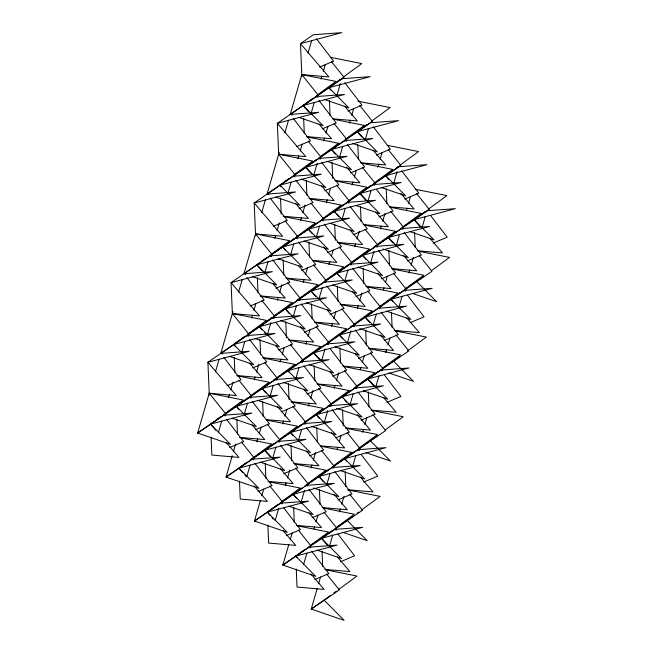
<?xml version="1.0" encoding="UTF-8"?>
<svg xmlns="http://www.w3.org/2000/svg" width="653" height="653" viewBox="0 0 653 653"><rect width="100%" height="100%" fill="white"/><g stroke="black" fill="none" stroke-linecap="round" stroke-linejoin="round"><path stroke-width="0.98" d="M215.433 371.851L219.098 359.215M232.933 311.62L220.796 353.387L222.673 354.032M238.574 292.185L242.247 279.557M261.714 212.527L265.387 199.9M279.215 152.296L267.077 194.072L268.954 194.716M284.863 132.869L288.528 120.242M308.004 53.211L311.677 40.576M218.339 432.71L221.726 421.046M228.501 397.734L229.342 394.82M230.754 389.963L233.015 382.193M241.765 352.073L244.867 341.388M251.642 318.076L252.491 315.162M253.903 310.306L255.878 303.506M264.906 272.415L268.016 261.731M274.782 238.418L275.631 235.504M277.043 230.64L279.304 222.869M288.055 192.757L291.156 182.073M297.931 158.752L298.772 155.838M300.184 150.982L302.159 144.182M311.195 113.1L314.297 102.407M321.072 79.095L321.921 76.181M323.333 71.324L325.308 64.525M232.256 455.68L226.044 477.049L258.914 488.338L238.933 468.136L246.32 462.716M233.382 451.794L235.643 444.024M244.393 413.904L247.495 403.219M254.27 379.907L255.111 376.993M256.523 372.137L258.784 364.366M267.534 334.246L270.922 322.59M277.411 300.249L278.26 297.335M279.672 292.479L281.925 284.7M290.675 254.588L293.785 243.904M300.551 220.583L301.4 217.669M302.812 212.813L305.073 205.042M313.824 174.931L317.203 163.274M323.7 140.926L324.541 138.012M325.953 133.155L327.928 126.356M336.964 95.265L340.352 83.608M246.736 476.714L250.123 465.05M256.89 441.738L257.739 438.824M259.151 433.967L261.127 427.168M270.162 396.077L273.264 385.392M280.039 362.08L280.88 359.166M282.292 354.31L284.267 347.51M293.303 316.419L296.405 305.735M303.18 282.423L304.029 279.5M305.441 274.644L307.416 267.844M316.444 236.761L319.554 226.077M326.32 202.757L327.169 199.842M328.581 194.986L330.557 188.186M339.593 157.104L342.694 146.411M349.469 123.099L350.31 120.185M351.722 115.328L353.697 108.529M260.367 500.655L254.441 521.053L287.304 532.342L267.322 512.14L273.068 507.928M261.78 495.798L263.755 488.999M272.783 457.908L275.892 447.223M282.659 423.911L283.508 420.997M284.92 416.141L286.896 409.341M295.931 378.25L299.033 367.566M305.808 344.253L306.649 341.339M308.061 336.475L310.036 329.675M319.072 298.592L322.174 287.908M328.949 264.587L329.798 261.673M331.487 255.845L333.185 250.017M342.213 218.935L345.323 208.242M352.089 184.93L352.938 182.016M354.35 177.159L356.326 170.36M365.354 139.269L368.463 128.584M275.125 520.719L278.798 508.083M285.288 485.742L286.136 482.828M287.549 477.972L289.801 470.201M298.552 440.081L301.662 429.396M308.428 406.084L309.277 403.17M310.689 398.314L312.95 390.535M321.7 360.423L325.08 348.767M331.577 326.418L332.418 323.504M333.83 318.648L335.805 311.848M344.841 280.766L347.943 270.081M354.718 246.761L355.567 243.847M356.979 238.99L359.232 231.219M367.982 201.1L371.092 190.415M377.858 167.103L378.707 164.189M380.119 159.332L382.095 152.533M288.757 544.659L282.831 565.057L315.701 576.346L295.719 556.144L303.931 550.12M290.169 539.802L292.144 533.003M301.18 501.912L304.567 490.256M311.057 467.915L311.905 465.001M313.318 460.145L315.57 452.374M324.321 422.254L327.708 410.598M334.197 388.257L335.046 385.335M336.458 380.479L338.719 372.708M347.461 342.596L350.849 330.94M357.346 308.591L358.187 305.677M359.599 300.821L361.86 293.05M370.61 262.939L373.998 251.274M380.487 228.934L381.336 226.02M382.748 221.163L385.001 213.392M393.751 183.273L397.138 171.617M303.523 564.714L306.91 553.058M313.962 528.775L314.526 526.832M315.938 521.976L317.913 515.176M326.949 484.085L330.051 473.401M337.111 449.117L337.674 447.174M339.364 441.338L341.062 435.51M350.09 404.427L353.191 393.743M360.252 369.451L360.815 367.508M362.227 362.652L364.203 355.852M373.23 324.77L376.34 314.077M383.393 289.793L383.956 287.851M385.654 282.023L387.343 276.195M396.379 245.104L399.481 234.419M406.541 210.135L407.105 208.193M408.517 203.336L410.492 196.537M317.154 588.663L311.228 609.061L344.098 620.35L324.108 600.148L311.228 609.061L339.364 589.928L326.622 574.011M318.566 583.806L320.541 577.007M329.569 545.916L332.679 535.231M339.454 511.919L340.295 509.005M341.707 504.149L343.968 496.37M352.718 466.258L355.82 455.574M362.595 432.253L363.443 429.339M364.856 424.483L366.831 417.683M375.859 386.6L378.96 375.916M385.735 352.596L386.584 349.681M387.996 344.825L389.972 338.025M398.999 306.934L402.109 296.25M408.884 272.938L409.725 270.024M411.137 265.167L413.398 257.396M422.148 227.277L425.25 216.592M312.967 98.268L303.106 105.492L308.396 111.687M317.072 95.256L335.96 81.405L301.792 74.581L290.226 114.414L292.103 115.059M334.622 83.453L328.875 87.665L331.52 90.767M337.087 81.641L340.376 79.233M342.841 77.429L361.729 63.578L330.491 57.333M282.431 183.346L279.966 185.158L281.288 186.701M284.071 182.146L289.001 178.53M293.923 174.914L312.811 161.062L278.651 154.239L277.337 123.327L315.187 97.142M309.84 164.319L305.735 167.331L311.685 174.294M313.946 161.307L316.411 159.495M320.517 156.483L338.581 143.236L307.351 136.999M332.32 148.9L339.715 143.472M345.461 139.26L364.35 125.409L333.12 119.164M367.125 124.445L357.273 131.669L361.901 137.089M371.231 121.434L390.119 107.582L357.909 101.142M260.106 262.408L256.825 264.816L262.106 271.003M261.747 261.2L266.677 257.584M271.607 253.976L289.671 240.72L255.511 233.896L243.936 273.729L245.814 274.374M287.516 243.373L282.594 246.989L285.23 250.083M290.805 240.965L294.087 238.557M296.552 236.745L315.44 222.893L284.202 216.657M315.75 223.742L308.363 229.162L312.322 233.807M323.145 218.314L341.209 205.066L309.971 198.83M336.589 209.523L334.124 211.327L335.446 212.878M338.238 208.323L343.16 204.707M348.09 201.091L366.978 187.24L335.74 181.003M364.007 190.488L359.893 193.5L365.843 200.471M367.288 188.08L370.569 185.672M374.683 182.66L392.747 169.413L361.509 163.168M391.416 171.461L385.662 175.673L388.968 179.542M396.338 167.845L397.987 166.637M399.628 165.438L418.516 151.586L387.278 145.341M244.353 336.646L233.676 344.474L235.66 346.8M247.642 334.238L266.53 320.386L232.362 313.562L231.056 282.643L268.897 256.458M263.551 323.635L259.445 326.647L262.09 329.741M267.657 320.623L271.762 317.611M274.227 315.807L292.299 302.551L261.061 296.315M290.96 304.6L286.038 308.216L323.064 282.635M296.715 300.388L318.068 284.724L286.83 278.488M318.378 285.573L310.983 290.993L315.611 296.405M324.949 280.749L343.837 266.897L312.599 260.661M341.682 269.55L336.752 273.166L339.397 276.26M344.147 267.738L348.253 264.726M350.718 262.922L369.606 249.071L338.368 242.834M369.092 250.515L362.521 255.331L365.827 259.2M373.198 247.503L375.663 245.699M377.303 244.491L395.375 231.244L364.137 224.999M396.502 231.48L388.29 237.504L392.918 242.924M402.256 227.268L421.144 213.417L389.906 207.172M418.165 216.665L414.059 219.677L420.01 226.64M420.63 214.861L424.736 211.85M428.025 209.442L446.913 195.582L415.675 189.346M213.817 421.724L210.535 424.132L215.825 430.327M215.466 420.524L220.388 416.908M225.318 413.292L243.389 400.044L209.221 393.22L197.647 433.053L230.517 444.334L210.535 424.132L251.821 413.12L223.416 415.218L251.56 396.085L238.81 380.168M241.235 402.697L236.304 406.305L238.949 409.407M244.516 400.281L247.797 397.873M250.262 396.069L269.15 382.217L236.941 375.785M268.644 383.662L262.073 388.478L266.04 393.122M273.566 380.046L275.215 378.846M276.856 377.638L294.919 364.39L263.69 358.146M290.307 368.847L287.842 370.651L289.165 372.202M291.948 367.639L296.054 364.627M301.8 360.415L320.688 346.555L289.459 340.319M317.717 349.812L313.611 352.824L319.562 359.787M320.998 347.404L324.288 344.996M328.394 341.984L346.457 328.728L315.228 322.492M345.127 330.777L339.38 334.997L342.686 338.866M350.057 327.161L351.698 325.961M353.338 324.753L372.226 310.901L340.997 304.665M372.536 311.742L365.149 317.162L369.778 322.582M379.932 306.322L397.995 293.075L366.766 286.838M395.84 295.727L390.918 299.335L392.902 301.662M397.489 294.519L399.954 292.715M404.876 289.099L423.764 275.248L392.535 269.003M379.907 308.893L378.03 308.249L423.258 276.692M431.47 270.669L449.533 257.421L418.304 251.176M250.426 459.704L271.779 444.048L240.541 437.804M273.729 443.689L264.702 450.309L269.983 456.504M279.484 439.469L297.548 426.221L266.31 419.977M295.393 428.866L290.463 432.482L293.107 435.575M297.858 427.062L301.147 424.654M304.429 422.246L323.317 408.386L291.107 401.954M322.802 409.839L316.232 414.655L319.537 418.524M327.733 406.223L329.373 405.015M331.022 403.815L349.086 390.559L317.848 384.323M350.22 390.804L342.001 396.828L343.323 398.371M355.967 386.584L374.855 372.732L343.617 366.496M371.884 375.989L367.77 379.001L373.72 385.964M374.34 374.177L377.63 371.769M382.56 368.153L400.624 354.906L369.386 348.669M382.536 370.724L380.658 370.08L399.293 356.954M407.505 350.93L426.393 337.079L395.155 330.842M274.717 506.72L277.182 504.916M282.104 501.3L300.176 488.052L268.938 481.808M300.486 488.893L293.091 494.313L296.397 498.182M306.233 484.681L325.945 470.225L294.707 463.981M327.896 469.858L318.86 476.486L323.488 481.906M333.642 465.646L351.714 452.39L320.476 446.154M349.559 455.043L344.629 458.659L346.612 460.977M351.2 453.843L353.665 452.031M358.595 448.415L377.483 434.563L346.245 428.327M372.912 414.688L385.654 430.605L359.166 448.619L376.969 436.008M385.18 429.984L403.252 416.736L372.014 410.5M310.502 545.304L328.565 532.056L297.335 525.812M325.594 535.305L321.488 538.317L327.439 545.279M328.059 533.501L331.34 531.093M336.271 527.477L354.334 514.229L323.104 507.985M336.246 530.048L334.369 529.403L353.004 516.27M357.109 513.258L358.75 512.058M361.215 510.246L380.103 496.394L347.894 489.962M324.108 600.148L330.679 595.332M333.969 592.924L336.434 591.112M338.899 589.308L356.962 576.06L325.725 569.816M275.533 196.969L299.947 205.36L279.966 185.158L321.252 174.139L292.846 176.245L254.197 202.985L255.592 235.896M369.353 123.311L293.654 175.681L320.99 157.104L308.24 141.187M373.589 184.032L398.55 166.76L426.956 164.662L385.662 175.673L405.652 195.876L381.23 187.493M229.244 356.293L253.658 364.676L233.676 344.474L274.97 333.463L246.565 335.56L207.907 362.301L209.303 395.212M247.365 335.005L285.214 308.82L326.508 297.809L298.103 299.907L326.239 280.766L313.497 264.849M321.66 347.249L197.647 433.053L225.791 413.912L209.221 393.22L236.329 395.579L207.907 362.301L249.201 351.29L220.796 353.387L248.932 334.254L232.362 313.562L259.478 315.921L231.056 282.643L272.342 271.632L243.936 273.729L272.072 254.597L255.511 233.896L282.618 236.264L254.197 202.985L295.483 191.974L267.077 194.072L295.221 174.931L278.651 154.239L305.759 156.606L277.337 123.327L318.631 112.308L290.226 114.414L318.362 95.273L301.792 74.581L328.908 76.94L300.486 43.661L313.367 34.748L341.772 32.65L300.486 43.661L301.882 76.572M323.276 346.139L349.045 328.312M350.653 327.194L377.23 308.812M276.774 441.95L226.044 477.049L254.18 457.916L241.439 441.999M379.85 370.643L277.582 441.395L279.46 442.04M279.402 503.781L254.441 521.053L282.578 501.92L269.836 486.003M302.755 487.628L280.21 503.226L282.088 503.871M304.363 486.518L330.132 468.683M340.197 470.47L364.611 478.861L344.629 458.659L385.923 447.64L357.518 449.746L331.748 467.572L333.626 468.217M307.8 547.785L282.831 565.057L310.975 545.924L298.225 530.007M333.569 529.958L308.6 547.23L310.477 547.875M346.261 141.228L344.384 140.583L372.528 121.45L359.779 105.533M320.492 159.054L318.615 158.41L346.759 139.277L334.01 123.36M348.89 203.059L347.012 202.414L375.149 183.281L362.407 167.364M323.121 220.894L321.243 220.249L349.379 201.108L336.638 185.191M297.352 238.72L295.474 238.076L323.61 218.935L310.869 203.018M403.056 229.236L401.179 228.591L429.315 209.458L416.573 193.541M377.287 247.063L375.41 246.418L403.546 227.285L390.804 211.368M351.518 264.889L349.641 264.245L377.777 245.112L365.035 229.195M274.211 318.378L272.334 317.733L300.47 298.601L287.728 282.676M247.389 334.997L274.701 316.427L261.959 300.511M405.676 291.067L403.799 290.422L431.943 271.289L419.193 255.372M354.138 326.729L352.261 326.084L380.405 306.943L367.655 291.026M328.369 344.555L326.492 343.911L354.636 324.77L341.886 308.853M302.6 362.382L300.723 361.738L328.867 342.605L316.117 326.68M276.831 380.209L274.954 379.564L303.098 360.432L290.348 344.506M251.062 398.036L249.185 397.391L277.329 378.258L264.579 362.342M356.767 388.559L354.889 387.915L383.025 368.774L370.284 352.857M330.998 406.386L329.12 405.742L357.256 386.609L344.515 370.684M305.229 424.213L303.351 423.568L331.487 404.436L318.746 388.511M253.691 459.867L251.813 459.222L279.949 440.089L267.208 424.172M307.857 486.044L305.979 485.399L334.116 466.266L321.374 450.35M319.57 67.071L333.61 61.137L316.436 38.747M347.967 111.075L362.007 105.141L344.825 82.751M322.198 128.902L336.238 122.968L319.056 100.578M296.429 146.729L310.469 140.795L293.287 118.405M376.365 155.079L390.396 149.145L373.222 126.755M350.596 172.906L364.627 166.972L347.453 144.582M324.827 190.733L338.858 184.799L321.684 162.409M299.058 208.56L313.089 202.634L295.915 180.236M273.289 226.387L287.32 220.461L270.146 198.071M404.754 199.075L418.793 193.149L401.619 170.76M378.985 216.91L393.024 210.976L376.463 189.386M353.216 234.737L367.255 228.803L350.081 206.413M327.447 252.564L341.486 246.638L324.312 224.24M301.678 270.391L315.717 264.465L298.543 242.075M275.909 288.218L289.948 282.292L272.774 259.902M250.14 306.045L264.179 300.119L247.005 277.729M433.151 243.079L447.183 237.153L430.621 215.563M407.382 260.914L421.414 254.98L404.24 232.59M381.613 278.741L395.645 272.807L378.471 250.417M355.844 296.568L369.876 290.634L352.702 268.244M330.075 314.395L344.107 308.469L326.933 286.071M304.306 332.222L318.346 326.296L301.164 303.906M278.537 350.049L292.577 344.123L276.015 322.533M252.768 367.884L266.808 361.95L249.626 339.56M226.999 385.711L241.039 379.777L223.857 357.387M410.011 322.745L424.042 316.811L407.48 295.221M384.242 340.572L398.273 334.638L381.099 312.248M358.473 358.399L372.504 352.473L355.33 330.075M332.704 376.226L346.735 370.3L330.173 348.71M306.934 394.053L320.966 388.127L303.792 365.737M281.165 411.88L295.197 405.954L278.023 383.564M255.396 429.715L269.428 423.781L252.254 401.391M229.627 447.542L243.659 441.608L226.485 419.218M386.862 402.403L400.901 396.469L384.339 374.879M361.093 420.23L375.132 414.304L357.958 391.906M336.262 437.665L349.363 432.131L332.189 409.741M309.555 455.884L323.594 449.958L306.42 427.568M283.786 473.719L297.825 467.785L280.651 445.395M258.017 491.546L272.056 485.612L254.882 463.222M363.721 482.061L377.752 476.135L361.191 454.545M337.952 499.888L351.983 493.962L334.809 471.572M312.183 517.723L326.214 511.789L309.04 489.399M286.414 535.55L300.453 529.616L283.892 508.026M340.58 561.719L354.612 555.793L338.05 534.203M314.811 579.554L328.843 573.62L311.669 551.23M335.471 154.141L331.504 149.496L372.79 138.485L344.384 140.583M370.153 122.756L398.559 120.658L357.273 131.669L377.254 151.871L352.84 143.489M318.615 158.41L347.021 156.312L305.735 167.331L325.716 187.525L301.302 179.142M347.012 202.414L375.418 200.316L334.124 211.327L354.114 231.529L329.692 223.146M321.243 220.249L349.649 218.143L308.363 229.162L328.345 249.356L303.923 240.973M401.179 228.591L429.584 226.493L388.29 237.504L408.272 257.706L382.919 248.997M295.474 238.076L323.88 235.97L282.594 246.989L302.576 267.191L278.154 258.8M375.41 246.418L403.815 244.32L362.521 255.331L382.503 275.533L358.089 267.15M349.641 264.245L378.046 262.147L336.752 273.166L356.734 293.36L332.32 284.977M403.799 290.422L432.204 288.324L390.918 299.335L410.9 319.537L386.486 311.154M272.334 317.733L300.739 315.636L259.445 326.647L279.427 346.849L255.013 338.466M352.261 326.084L380.666 323.978L339.38 334.997L359.362 355.191L334.948 346.808M326.492 343.911L354.897 341.805L313.611 352.824L333.593 373.026L309.179 364.635M300.723 361.738L329.128 359.64L287.842 370.651L307.824 390.853L283.41 382.47M274.954 379.564L303.359 377.467L262.073 388.478L282.055 408.68L257.641 400.297M354.889 387.915L383.295 385.809L342.001 396.828L361.991 417.03L336.63 408.321M249.185 397.391L277.59 395.294L236.304 406.305L256.286 426.507L231.872 418.124M329.12 405.742L357.526 403.644L316.232 414.655L336.222 434.857L311.799 426.474M303.351 423.568L331.757 421.471L290.463 432.482L310.453 452.684L286.03 444.301M251.813 459.222L280.219 457.124L238.933 468.136L242.892 472.78M305.979 485.399L334.385 483.302L293.091 494.313L313.073 514.515L288.659 506.132M333.201 118.846L357.297 120.944L344.743 106.243M306.428 136.583L331.528 138.771L318.974 124.07M360.595 162.76L385.694 164.948L373.132 150.247M334.826 180.587L359.925 182.775L346.702 167.299M309.057 198.422L334.156 200.61L321.594 185.901M389.988 206.854L414.084 208.952L400.869 193.476M283.288 216.249L308.387 218.437L295.825 203.728M363.215 224.591L388.315 226.779L375.761 212.078M337.446 242.418L362.546 244.614L349.992 229.905M417.381 250.768L442.481 252.956L429.927 238.255M312.681 260.335L336.777 262.441L323.561 246.956M391.612 268.595L416.712 270.783L403.497 255.307M285.908 278.08L311.016 280.268L298.454 265.559M365.843 286.422L390.943 288.61L377.728 273.134M260.139 295.907L285.247 298.094L272.685 283.394M340.074 304.257L365.174 306.445L352.62 291.736M314.305 322.084L339.405 324.272L326.851 309.563M394.241 330.426L419.34 332.614L406.778 317.913M288.536 339.911L313.636 342.099L300.421 326.622M368.472 348.253L393.571 350.449L380.348 334.965M262.767 357.738L287.867 359.925L275.313 345.225M342.703 366.088L367.802 368.276L355.24 353.567M236.998 375.565L262.098 377.752L249.544 363.052M316.934 383.915L342.033 386.103L329.471 371.394M291.165 401.742L316.264 403.929L303.702 389.229M371.092 410.092L396.191 412.28L383.637 397.571M266.4 419.659L290.495 421.756L277.272 406.28M345.323 427.919L370.422 430.107L357.207 414.622M239.627 437.396L264.726 439.583L252.164 424.883M320.558 445.836L344.653 447.934L331.438 432.457M293.785 463.573L318.884 465.76L306.33 451.06M268.016 481.4L293.124 483.587L280.561 468.887M347.951 489.75L373.051 491.938L360.497 477.229M322.182 507.577L347.282 509.764L334.067 494.288M296.413 525.404L321.513 527.591L308.959 512.891M324.81 569.408L349.91 571.595L337.348 556.895M317.872 97.224L315.995 96.579L341.764 78.752L370.169 76.654L328.875 87.665L348.857 107.867L324.443 99.485M298.674 117.311L323.088 125.694L303.106 105.492L344.4 94.481L315.995 96.579L344.131 77.446L331.389 61.529M327.071 161.315L351.485 169.698L331.504 149.496M374.659 185.232L372.781 184.587L269.705 255.903L271.583 256.547M292.846 176.245L294.723 176.89M355.461 205.32L379.883 213.702L359.893 193.5L401.187 182.489L372.781 184.587L400.918 165.454L388.176 149.537M409.627 231.497L434.041 239.88L414.059 219.677L455.353 208.666L426.948 210.764L323.872 282.08L325.749 282.725M412.255 293.328L436.669 301.71L416.687 281.508M252.385 276.635L276.807 285.018L256.825 264.816L298.111 253.805L269.705 255.903L297.841 236.77L285.1 220.845M298.103 299.907L299.98 300.551M306.551 302.804L330.965 311.195L310.983 290.993L352.277 279.974L323.872 282.08L352.008 262.939L339.266 247.022M359.779 328.663L385.131 337.364L365.149 317.162L406.435 306.151L378.03 308.249L406.174 289.116L393.424 273.199M280.782 320.639L305.196 329.022L285.214 308.82L289.181 313.464M389.106 372.985L413.529 381.368L393.539 361.166M246.565 335.56L248.442 336.205M363.337 390.812L387.76 399.195L367.77 379.001L409.064 367.982L380.658 370.08L408.794 350.947L396.053 335.03M357.518 449.746L359.395 450.39M365.966 452.643L390.38 461.026L370.398 440.832M223.416 415.218L225.293 415.863M260.261 462.128L284.684 470.511L264.702 450.309L305.988 439.298L277.582 441.395L305.718 422.262L292.977 406.346M313.489 487.979L338.842 496.688L318.86 476.486L360.154 465.475L331.748 467.572L359.885 448.44L347.143 432.515M342.825 532.309L367.239 540.692L347.257 520.49M317.056 550.136L341.47 558.519L321.488 538.317L362.774 527.306L334.369 529.403L362.513 510.271L349.763 494.345M336.768 214.429L338.752 216.747M344.645 399.922L346.629 402.24M264.734 332.842L266.057 334.385M226.395 442.71L238.957 457.418L211.85 455.051L211.082 437.102M244.875 475.106L246.197 476.649M254.131 485.938L267.355 501.414L240.239 499.055L239.48 481.106M269.967 515.241L267.322 512.14L308.616 501.129L280.21 503.226L308.347 484.093L295.605 468.177M271.95 517.56L273.272 519.111M283.19 530.718L295.744 545.418L268.636 543.059L267.877 525.11M297.042 557.695L295.719 556.144L337.005 545.133L308.6 547.23L336.744 528.097L323.994 512.181M310.918 573.946L324.141 589.422L297.033 587.063L296.266 569.114M414.614 232.639L415.243 247.601M386.217 188.635L386.854 203.597M388.845 250.474L389.474 265.428M391.465 312.305L392.102 327.259M357.82 144.639L358.456 159.593M360.448 206.47L361.085 221.424M363.076 268.301L363.705 283.255M365.696 330.132L366.333 345.086M368.325 391.963L368.961 406.925M329.43 100.635L330.059 115.589M332.05 162.466L332.728 178.424M334.679 224.297L335.356 240.255M337.307 286.128L337.936 301.09M339.927 347.959L340.564 362.921M342.556 409.79L343.233 425.748M345.184 471.621L345.812 486.583M303.661 118.462L304.29 133.416M306.281 180.293L306.918 195.255M308.91 242.124L309.546 257.086M311.538 303.955L312.167 318.917M314.158 365.786L314.795 380.748M316.787 427.617L317.423 442.579M319.415 489.448L320.043 504.41M322.035 551.279L322.672 566.241M280.512 198.12L281.19 214.078M283.141 259.951L283.777 274.913M285.769 321.782L286.447 337.74M288.389 383.613L289.067 399.571M291.018 445.444L291.654 460.406M293.646 507.275L294.274 522.237M257.372 277.778L258.008 292.74M260 339.609L260.629 354.571M262.62 401.44L263.257 416.402M265.249 463.279L265.885 478.233M234.231 357.444L234.86 372.398M236.851 419.275L237.488 434.229"/></g></svg>
